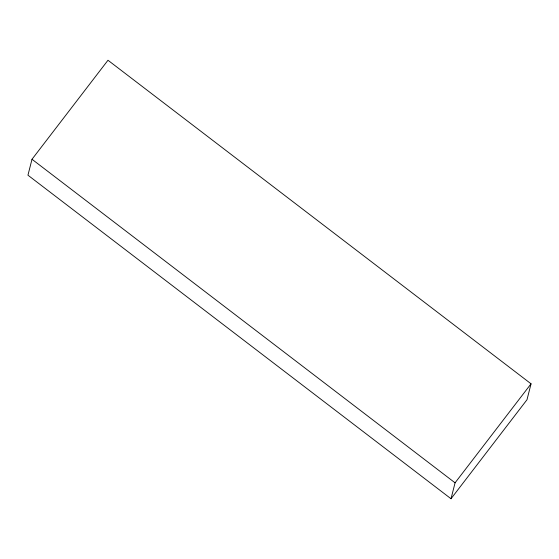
<?xml version="1.0" encoding="UTF-8"?>
<svg xmlns="http://www.w3.org/2000/svg" width="559" height="559" viewBox="0 0 559 559"><rect width="100%" height="100%" fill="white"/><g stroke="black" fill="none" stroke-linecap="round" stroke-linejoin="round"><path stroke-width="0.84" d="M32.003 159.273L27.95 175.191L451.015 498.747L526.997 399.727L531.05 383.809L107.985 60.253L32.003 159.273L455.068 482.829L451.015 498.747M455.068 482.829L531.05 383.809"/></g></svg>
